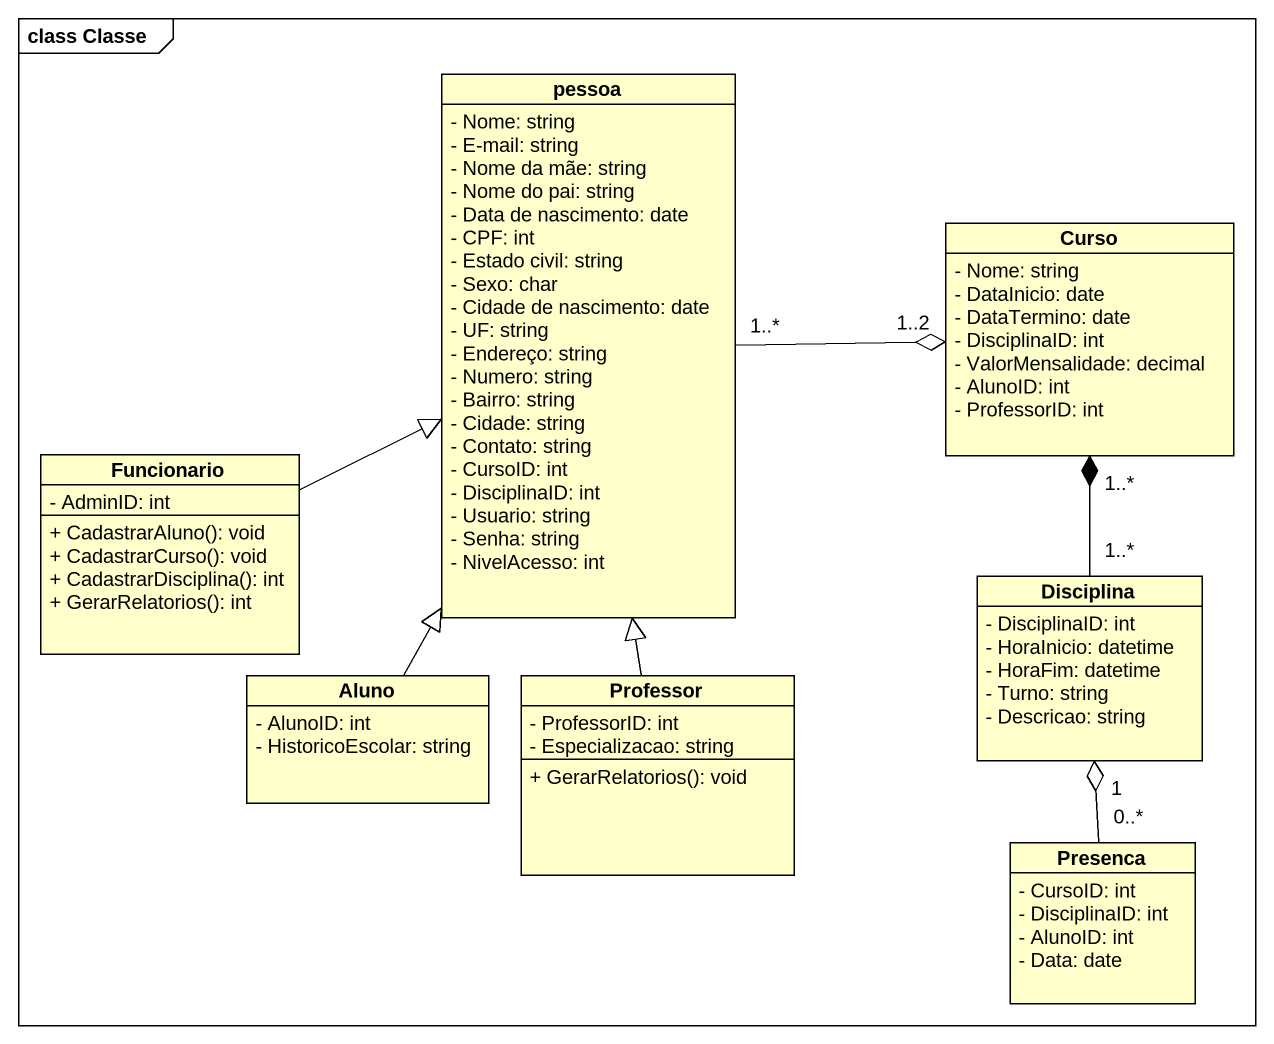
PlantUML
@startuml
mainframe class Classe
hide circle
hide empty members
skinparam classAttributeIconSize 0
class pessoa {
  - Nome: string
  - E-mail: string
  - Nome da mãe: string
  - Nome do pai: string
  - Data de nascimento: date
  - CPF: int
  - Estado civil: string
  - Sexo: char
  - Cidade de nascimento: date
  - UF: string
  - Endereço: string
  - Numero: string
  - Bairro: string
  - Cidade: string
  - Contato: string
  - CursoID: int
  - DisciplinaID: int
  - Usuario: string
  - Senha: string
  - NivelAcesso: int
}
class Curso {
  - Nome: string
  - DataInicio: date
  - DataTermino: date
  - DisciplinaID: int
  - ValorMensalidade: decimal
  - AlunoID: int
  - ProfessorID: int
}
class Funcionario {
  - AdminID: int
  + CadastrarAluno(): void
  + CadastrarCurso(): void
  + CadastrarDisciplina(): int
  + GerarRelatorios(): int
}
class Disciplina {
  - DisciplinaID: int
  - HoraInicio: datetime
  - HoraFim: datetime
  - Turno: string
  - Descricao: string
}
class Aluno {
  - AlunoID: int
  - HistoricoEscolar: string
}
class Professor {
  - ProfessorID: int
  - Especializacao: string
  + GerarRelatorios(): void
}
class Presenca {
  - CursoID: int
  - DisciplinaID: int
  - AlunoID: int
  - Data: date
}
pessoa "1..*" -right-o "1..2" Curso
Funcionario -right-|> pessoa
Disciplina "1..*" -up-* "1..*" Curso
Aluno -up-|> pessoa
Professor -up-|> pessoa
Presenca "0..*" -up-o "1" Disciplina
@enduml
